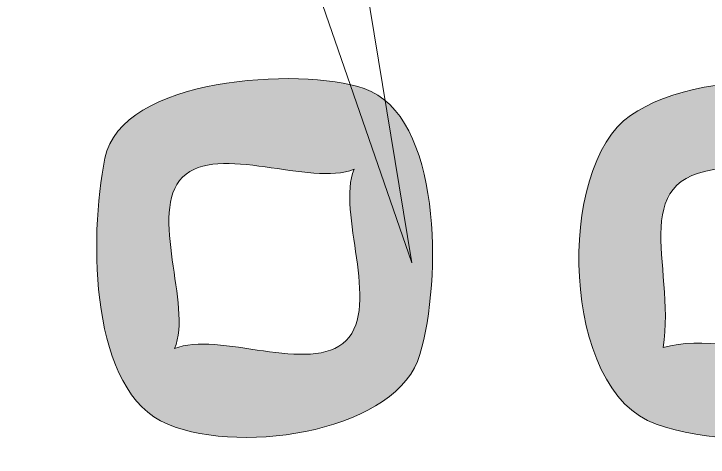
# Model space of a CAD drawing. Extents: x 30 to 681, y 30 to 328.
# Drawn here: x 285.8 to 355.4, y 30.3 to 74.8 of the extents above; entities that cross this region are included whole.
import ezdxf

# ---------------------------------------------------------------- set-up
doc = ezdxf.new("R2010")
doc.units = 0
doc.header["$MEASUREMENT"] = 0
doc.layers.add('Layer 1', color=7, linetype='Continuous')

# ---------------------------------------------------------------- blocks, each defined once
blk = doc.blocks.new('block 2')
at = {"layer": 'Layer 1', "lineweight": 0}
blk.add_lwpolyline([(73, 327.7), (137.1, 211.3), (299.5, 125.6), (325.7, 49.8), (308.5, 154.4), (73, 327.7)], dxfattribs=at)
blk = doc.blocks.new('block 3')
at = {"layer": 'Layer 1', "true_color": 0x50505c}
h = blk.add_hatch(color=251, dxfattribs=at)
h.dxf.hatch_style = 2
edge = h.paths.add_edge_path()
edge.add_spline(control_points=[(377.9, 58.3), (374.4, 69.8), (355.1, 69.8), (347.6, 64.6), (340.1, 59.4), (340.6, 36.9), (350.2, 33.6), (359.8, 30.3), (378.2, 31.9), (378.9, 45.3), (378.7, 48.4), (378.5, 54.5), (377.9, 58.3)], knot_values=[0, 0, 0, 0, 1, 1, 1, 2, 2, 2, 3, 3, 3, 4, 4, 4, 4], degree=3, periodic=1)
edge = h.paths.add_edge_path()
edge.add_spline(control_points=[(370.9, 47.3), (370.3, 35.8), (358.7, 43.6), (350.9, 41.3), (352.2, 49.7), (346.7, 59.1), (357.9, 59.3), (369.1, 59.4), (371.5, 58.7), (370.9, 47.3)], knot_values=[0, 0, 0, 0, 1, 1, 1, 2, 2, 2, 3, 3, 3, 3], degree=3, periodic=1)
h = blk.add_hatch(color=251, dxfattribs=at)
h.dxf.hatch_style = 2
edge = h.paths.add_edge_path()
edge.add_spline(control_points=[(320.9, 67.3), (314.4, 69.5), (296.5, 68.4), (294.9, 60.3), (293.3, 52.2), (293.4, 36.8), (301.2, 33.6), (309, 30.4), (324.4, 33.1), (326.5, 40.6), (328.7, 48.1), (328.7, 64.6), (320.9, 67.3)], knot_values=[0, 0, 0, 0, 1, 1, 1, 2, 2, 2, 3, 3, 3, 4, 4, 4, 4], degree=3, periodic=1)
edge = h.paths.add_edge_path()
edge.add_spline(control_points=[(319.1, 42), (315.6, 38.5), (306.2, 43), (301.9, 41.2), (303.7, 45.5), (299.2, 54.9), (302.7, 58.4), (306.2, 61.9), (315.5, 57.4), (319.9, 59.2), (318.1, 54.9), (322.6, 45.5), (319.1, 42)], knot_values=[0, 0, 0, 0, 1, 1, 1, 2, 2, 2, 3, 3, 3, 4, 4, 4, 4], degree=3, periodic=1)
at = {"layer": 'Layer 1', "lineweight": 0}
for points, knots in [([(377.9, 58.3), (374.4, 69.8), (355.1, 69.8), (347.6, 64.6), (340.1, 59.4), (340.6, 36.9), (350.2, 33.6), (359.8, 30.3), (378.2, 31.9), (378.9, 45.3), (378.7, 48.4), (378.5, 54.5), (377.9, 58.3)], [0, 0, 0, 0, 1, 1, 1, 2, 2, 2, 3, 3, 3, 4, 4, 4, 4]), ([(320.9, 67.3), (314.4, 69.5), (296.5, 68.4), (294.9, 60.3), (293.3, 52.2), (293.4, 36.8), (301.2, 33.6), (309, 30.4), (324.4, 33.1), (326.5, 40.6), (328.7, 48.1), (328.7, 64.6), (320.9, 67.3)], [0, 0, 0, 0, 1, 1, 1, 2, 2, 2, 3, 3, 3, 4, 4, 4, 4]), ([(319.1, 42), (315.6, 38.5), (306.2, 43), (301.9, 41.2), (303.7, 45.5), (299.2, 54.9), (302.7, 58.4), (306.2, 61.9), (315.5, 57.4), (319.9, 59.2), (318.1, 54.9), (322.6, 45.5), (319.1, 42)], [0, 0, 0, 0, 1, 1, 1, 2, 2, 2, 3, 3, 3, 4, 4, 4, 4]), ([(370.9, 47.3), (370.3, 35.8), (358.7, 43.6), (350.9, 41.3), (352.2, 49.7), (346.7, 59.1), (357.9, 59.3), (369.1, 59.4), (371.5, 58.7), (370.9, 47.3)], [0, 0, 0, 0, 1, 1, 1, 2, 2, 2, 3, 3, 3, 3])]:
    blk.add_open_spline(points, degree=3, knots=knots, dxfattribs=at)

msp = doc.modelspace()

# ---------------------------------------------------------------- block references
at = {"layer": 'Layer 1'}
for name in ['block 2', 'block 3']:
    msp.add_blockref(name, (0, 0), dxfattribs=at)

doc.saveas('drawing.dxf')
